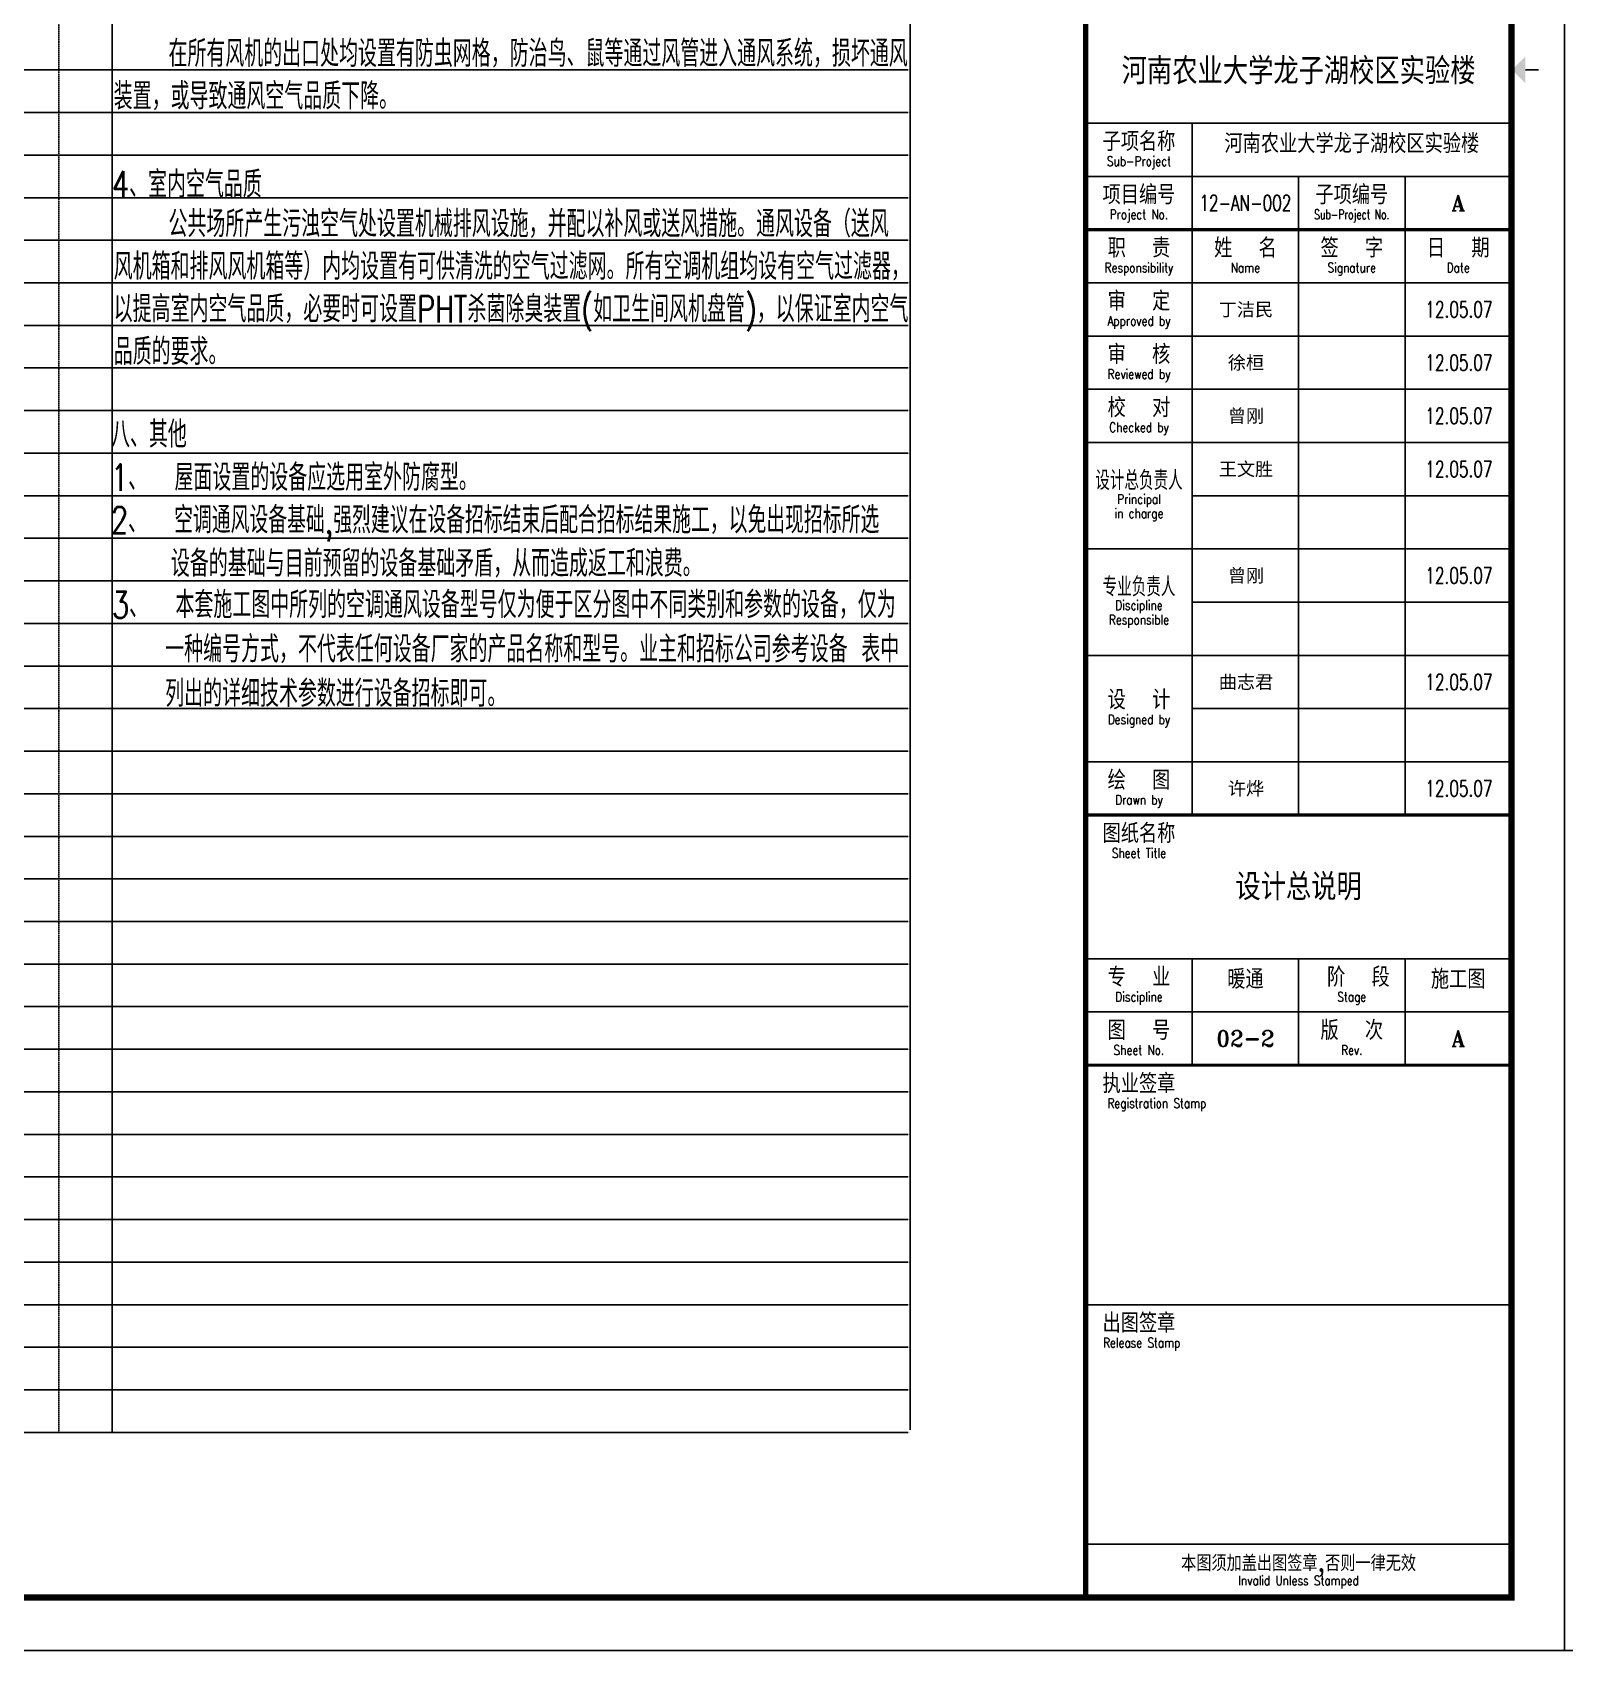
# Model space of a CAD drawing. Extents: x -345393 to -54719, y 203828 to 476815.
# Drawn here: x -290090 to -261293, y 342976 to 373383 of the extents above; entities that cross this region are included whole.
import ezdxf
from ezdxf.enums import TextEntityAlignment as Align

# ---------------------------------------------------------------- set-up
doc = ezdxf.new("R2010")
doc.units = 0
doc.header["$LTSCALE"] = 1000
doc.header["$MEASUREMENT"] = 0
doc.linetypes.add('ACAD_ISO07W100', pattern=[3, 0, -3])
doc.linetypes.add('DASHED', pattern=[0.75, 0.5, -0.25])
doc.layers.get('0').update_dxf_attribs({"color": 252, "linetype": 'CONTINUOUS'})
doc.layers.get('Defpoints').update_dxf_attribs({"color": 252, "linetype": 'CONTINUOUS'})
doc.layers.add('图框', color=252, linetype='CONTINUOUS')
doc.layers.add('暖通-风-说明', color=3, linetype='CONTINUOUS')
doc.styles.add('K-SM1', font='romans.shx', dxfattribs={"width": 0.75, "bigfont": 'tjhztxt.shx'})
doc.styles.add('TKZ1_tjhts.shx', font='tjromant.shx', dxfattribs={"bigfont": 'tjhts.shx'})
doc.styles.add('TKZ2_tjkts.shx', font='tjromant.shx', dxfattribs={"bigfont": 'tjkts.shx'})
doc.styles.add('图框字1_黑体', font='simhei.ttf')

# ---------------------------------------------------------------- blocks, each defined once
blk = doc.blocks.new('TJAD_TK_A1')
for p, q in [((1251.38, 643.45), (1331.38, 643.45)), ((1271.38, 513.45), (1271.38, 643.45)), ((1251.38, 633.45), (1331.38, 633.45)), ((1291.38, 513.45), (1291.38, 633.45)), ((1311.38, 513.45), (1311.38, 633.45)), ((1251.38, 613.45), (1331.38, 613.45)), ((1251.38, 603.45), (1331.38, 603.45)), ((1251.38, 593.45), (1331.38, 593.45)), ((1251.38, 583.45), (1331.38, 583.45)), ((1271.38, 573.45), (1331.38, 573.45)), ((1251.38, 563.45), (1331.38, 563.45)), ((1271.38, 553.45), (1331.38, 553.45)), ((1251.38, 543.45), (1331.38, 543.45)), ((1271.38, 533.45), (1331.38, 533.45)), ((1251.38, 523.45), (1331.38, 523.45)), ((1251.38, 486.45), (1331.38, 486.45)), ((1271.38, 486.45), (1271.38, 466.45)), ((1291.38, 486.45), (1291.38, 466.45)), ((1311.38, 486.45), (1311.38, 466.45)), ((1251.38, 476.45), (1331.38, 476.45)), ((1251.38, 421.45), (1331.38, 421.45)), ((1251.38, 376.45), (1331.38, 376.45))]:
    blk.add_line(p, q)
for points, const_width in [([(1251.38, 940.45), (1251.38, 366.45)], 1), ([(1251.38, 623.45), (1331.38, 623.45)], 0.6), ([(1251.38, 513.45), (1331.38, 513.45)], 0.6), ([(1251.38, 466.45), (1331.38, 466.45)], 0.6)]:
    blk.add_lwpolyline(points, dxfattribs=dict(const_width=const_width))
at = {"layer": '图框'}
for p, q in [((500.38, 356.45), (500.38, 950.45)), ((1341.38, 356.45), (1341.38, 950.45)), ((500.38, 356.45), (1341.38, 356.45))]:
    blk.add_line(p, q, dxfattribs=at)
at = {"layer": '图框', "const_width": 1.2}
blk.add_lwpolyline([(1331.38, 940.45), (525.38, 940.45), (525.38, 366.45), (1331.38, 366.45)], close=True, dxfattribs=at)
at = {"layer": '图框', "const_width": 0.3}
blk.add_lwpolyline([(1333.99, 653.45), (1336.49, 653.45)], dxfattribs=at)
at = {"layer": '图框'}
blk.add_solid([(1333.99, 650.95), (1333.99, 655.95), (1331.49, 653.45)], dxfattribs=at)
at = {"style": 'TKZ2_tjkts.shx'}
for s, height, p in [('子项名称', 3.6, (1261.38, 640)), ('项目编号', 3.6, (1261.38, 630)), ('职  责', 3.6, (1261.38, 620)), ('姓  名', 3.6, (1281.38, 620)), ('签  字', 3.6, (1301.38, 620)), ('日  期', 3.6, (1321.38, 620)), ('审  定', 3.6, (1261.38, 610)), ('审  核', 3.6, (1261.38, 600)), ('校  对', 3.6, (1261.38, 590)), ('设  计', 3.6, (1261.38, 535.1)), ('绘  图', 3.6, (1261.38, 520)), ('图纸名称', 3.6, (1261.38, 510)), ('专  业', 3.6, (1261.38, 483)), (' 阶  段', 3.6, (1301.38, 483)), ('图  号', 3.6, (1261.38, 473)), ('版  次', 3.6, (1301.38, 473)), ('执业签章', 3.6, (1261.38, 463)), ('出图签章', 3.6, (1261.38, 418)), ('本图须加盖出图签章,否则一律无效', 3, (1291.38, 372.88))]:
    blk.add_text(s, height=height, dxfattribs=at).set_placement(p, align=Align.MIDDLE_CENTER)
at = {"style": 'TKZ2_tjkts.shx', "width": 0.8}
for s, height, p in [('Sub-Project', 1.8, (1261.38, 636.3)), ('Project No.', 1.8, (1261.38, 626.3)), ('Responsibility', 1.8, (1261.38, 616.3)), ('Name', 1.8, (1281.38, 616.3)), ('Signature', 1.8, (1301.38, 616.3)), ('Date', 1.8, (1321.38, 616.3)), ('Approved by', 1.8, (1261.38, 606.3)), ('Reviewed by', 1.8, (1261.38, 596.3)), ('Checked by', 1.8, (1261.38, 586.3)), ('设计总负责人', 3.6, (1261.38, 576.33)), ('Principal', 1.8, (1261.38, 572.8)), ('in charge', 1.8, (1261.38, 570.15)), ('专业负责人', 3.6, (1261.38, 556.33)), ('Discipline', 1.8, (1261.38, 552.87)), ('Responsible', 1.8, (1261.38, 550.15)), ('Designed by', 1.8, (1261.38, 531.4)), ('Drawn by', 1.8, (1261.38, 516.3)), ('Sheet Title', 1.8, (1261.38, 506.3)), ('Discipline', 1.8, (1261.38, 479.3)), ('Stage', 1.8, (1301.38, 479.3)), ('Sheet No.', 1.8, (1261.38, 469.3)), ('Rev.', 1.8, (1301.38, 469.3)), ('Registration Stamp', 1.8, (1264.74, 459.3)), ('Release Stamp', 1.8, (1261.89, 414.3)), ('Invalid Unless Stamped', 1.8, (1291.38, 369.62))]:
    blk.add_text(s, height=height, dxfattribs=at).set_placement(p, align=Align.MIDDLE_CENTER)
at = {"layer": '图框'}
for s, height, style, p in [('河南农业大学龙子湖校区实验楼', 5, 'TKZ1_tjhts.shx', (1291.38, 653.24)), ('河南农业大学龙子湖校区实验楼', 3.6, 'TKZ1_tjhts.shx', (1301.38, 639.61)), ('子项编号', 3.6, 'TKZ2_tjkts.shx', (1301.38, 630)), ('A', 3, 'TKZ1_tjhts.shx', (1321.38, 628.45)), ('丁洁民', 2.5, '图框字1_黑体', (1281.49, 608.45)), ('徐桓', 2.5, '图框字1_黑体', (1281.49, 598.45)), ('曾刚', 2.5, '图框字1_黑体', (1281.49, 588.45)), ('王文胜', 2.5, '图框字1_黑体', (1281.49, 578.45)), ('曾刚', 2.5, '图框字1_黑体', (1281.49, 558.45)), ('曲志君', 2.5, '图框字1_黑体', (1281.49, 538.45)), ('许烨', 2.5, '图框字1_黑体', (1281.49, 518.45)), ('暖通', 3.6, 'TKZ1_tjhts.shx', (1281.38, 482.61)), ('施工图', 3.6, 'TKZ1_tjhts.shx', (1321.38, 482.61)), ('A', 3, 'TKZ1_tjhts.shx', (1321.38, 471.45))]:
    blk.add_text(s, height=height, dxfattribs=dict(at, style=style)).set_placement(p, align=Align.MIDDLE_CENTER)
at = {"layer": '图框', "width": 0.7}
for s, height, style, p in [('12-AN-002', 3, 'TKZ1_tjhts.shx', (1281.38, 628.45)), ('Sub-Project No.', 1.8, 'TKZ2_tjkts.shx', (1301.38, 626.3)), ('12.05.07', 3, 'TKZ1_tjhts.shx', (1321.51, 608.45)), ('12.05.07', 3, 'TKZ1_tjhts.shx', (1321.51, 598.45)), ('12.05.07', 3, 'TKZ1_tjhts.shx', (1321.51, 588.45)), ('12.05.07', 3, 'TKZ1_tjhts.shx', (1321.51, 578.45)), ('12.05.07', 3, 'TKZ1_tjhts.shx', (1321.51, 558.45)), ('12.05.07', 3, 'TKZ1_tjhts.shx', (1321.51, 538.45)), ('12.05.07', 3, 'TKZ1_tjhts.shx', (1321.51, 518.45))]:
    blk.add_text(s, height=height, dxfattribs=dict(at, style=style)).set_placement(p, align=Align.MIDDLE_CENTER)

msp = doc.modelspace()

# ---------------------------------------------------------------- linework, layer by layer
at = {"layer": 'Defpoints', "color": 1, "linetype": 'DASHED', "ltscale": 0.01}
msp.add_line((-289592.68484, 398276.49767), (-289592.68484, 347076.49767), dxfattribs=at)
at = {"layer": 'Defpoints', "ltscale": 0.01}
msp.add_line((-288592.68484, 398276.49767), (-288592.68484, 347076.49767), dxfattribs=at)
msp.add_line((-288592.68484, 398276.49767), (-288592.68484, 347076.49767), dxfattribs=at)
at = {"layer": 'Defpoints', "linetype": 'ACAD_ISO07W100', "ltscale": 0.01}
for p, q in [((-273592.68484, 398276.49767), (-273592.68484, 347076.49767)), ((-339592.68484, 372676.49767), (-273592.68484, 372676.49767)), ((-339592.68484, 371876.49767), (-273592.68484, 371876.49767)), ((-339592.68484, 371076.49767), (-273592.68484, 371076.49767)), ((-339592.68484, 370276.49767), (-273592.68484, 370276.49767)), ((-339592.68484, 369476.49767), (-273592.68484, 369476.49767)), ((-339592.68484, 368676.49767), (-273592.68484, 368676.49767)), ((-339592.68484, 367876.49767), (-273592.68484, 367876.49767)), ((-339592.68484, 367076.49767), (-273592.68484, 367076.49767)), ((-339592.68484, 366276.49767), (-273592.68484, 366276.49767)), ((-339592.68484, 365476.49767), (-273592.68484, 365476.49767)), ((-339592.68484, 364676.49767), (-273592.68484, 364676.49767)), ((-339592.68484, 363876.49767), (-273592.68484, 363876.49767)), ((-339592.68484, 363076.49767), (-273592.68484, 363076.49767)), ((-339592.68484, 362276.49767), (-273592.68484, 362276.49767)), ((-339592.68484, 361476.49767), (-273592.68484, 361476.49767)), ((-339592.68484, 360676.49767), (-273592.68484, 360676.49767)), ((-339592.68484, 359876.49767), (-273592.68484, 359876.49767)), ((-339592.68484, 359076.49767), (-273592.68484, 359076.49767)), ((-339592.68484, 358276.49767), (-273592.68484, 358276.49767)), ((-339592.68484, 357476.49767), (-273592.68484, 357476.49767)), ((-339592.68484, 356676.49767), (-273592.68484, 356676.49767)), ((-339592.68484, 355876.49767), (-273592.68484, 355876.49767)), ((-339592.68484, 355076.49767), (-273592.68484, 355076.49767)), ((-339592.68484, 354276.49767), (-273592.68484, 354276.49767)), ((-339592.68484, 353476.49767), (-273592.68484, 353476.49767)), ((-339592.68484, 352676.49767), (-273592.68484, 352676.49767)), ((-339592.68484, 351876.49767), (-273592.68484, 351876.49767)), ((-339592.68484, 351076.49767), (-273592.68484, 351076.49767)), ((-339592.68484, 350276.49767), (-273592.68484, 350276.49767)), ((-339592.68484, 349476.49767), (-273592.68484, 349476.49767)), ((-339592.68484, 348676.49767), (-273592.68484, 348676.49767)), ((-339592.68484, 347876.49767), (-273592.68484, 347876.49767)), ((-339592.68484, 347076.49767), (-273592.68484, 347076.49767))]:
    msp.add_line(p, q, dxfattribs=at)

# ---------------------------------------------------------------- block references
at = {"layer": '图框', "xscale": 100, "yscale": 100, "zscale": 100}
for p in [(-395430.60052, 307331.57687), (-311330.60052, 307331.57687)]:
    msp.add_blockref('TJAD_TK_A1', p, dxfattribs=at)

# ---------------------------------------------------------------- texts
at = {"layer": '图框', "style": 'TKZ1_tjhts.shx'}
for s, height, p in [('设计总说明', 500, (-266292.68459, 357326.49779)), ('02-2', 300, (-267292.68459, 354476.49779))]:
    msp.add_text(s, height=height, dxfattribs=at).set_placement(p, align=Align.MIDDLE_CENTER)
at = {"layer": '暖通-风-说明', "linetype": 'Continuous', "style": 'K-SM1'}
for s, width, p in [('4、室内空气品质', 0.75, (-288592.68484, 370276.49767)), ('八、其他', 0.75, (-288611.42765, 365579.45487)), ('1、  屋面设置的设备应选用室外防腐型。', 0.75, (-288609.833, 364770.21061)), ('2、  空调通风设备基础,强烈建议在设备招标结束后配合招标结果施工，以免出现招标所选', 0.745, (-288609.833, 363970.21061)), ('设备的基础与目前预留的设备基础矛盾，从而造成返工和浪费。', 0.75, (-287485.63076, 363152.593))]:
    msp.add_text(s, height=500, dxfattribs=dict(at, width=width)).set_placement(p)
at = {"layer": '暖通-风-说明', "linetype": 'Continuous', "char_height": 500, "width": 15000, "attachment_point": 1, "line_spacing_factor": 0.96, "style": 'K-SM1'}
for s, insert in [('    在所有风机的出口处均设置有防虫网格，防治鸟、鼠等通过风管进入通风系统，损坏通风装置，或导致通风空气品质下降。', (-288560.53943, 373234.11385)), ('    公共场所产生污浊空气处设置机械排风设施，并配以补风或送风措施。通风设备（送风 风机箱和排风风机箱等）内均设置有可供清洗的空气过滤网。所有空调机组均设有空气过滤器，以提高室内空气品质，必要时可设置PHT杀菌除臭装置(如卫生间风机盘管)，以保证室内空气品质的要求。', (-288560.53943, 370034.11385))]:
    msp.add_mtext(s, dxfattribs=dict(at, insert=insert))
at = {"layer": '暖通-风-说明', "linetype": 'Continuous', "insert": (-288592.68484, 362876.49767), "char_height": 500, "width": 15000, "attachment_point": 1, "style": 'K-SM1'}
msp.add_mtext('\\pi-1000,l1000;3、  本套施工图中所列的空调通风设备型号仅为便于区分图中不同类别和参数的设备，仅为一种编号方式，不代表任何设备厂家的产品名称和型号。业主和招标公司参考设备 表中列出的详细技术参数进行设备招标即可。', dxfattribs=at)

doc.saveas('drawing.dxf')
